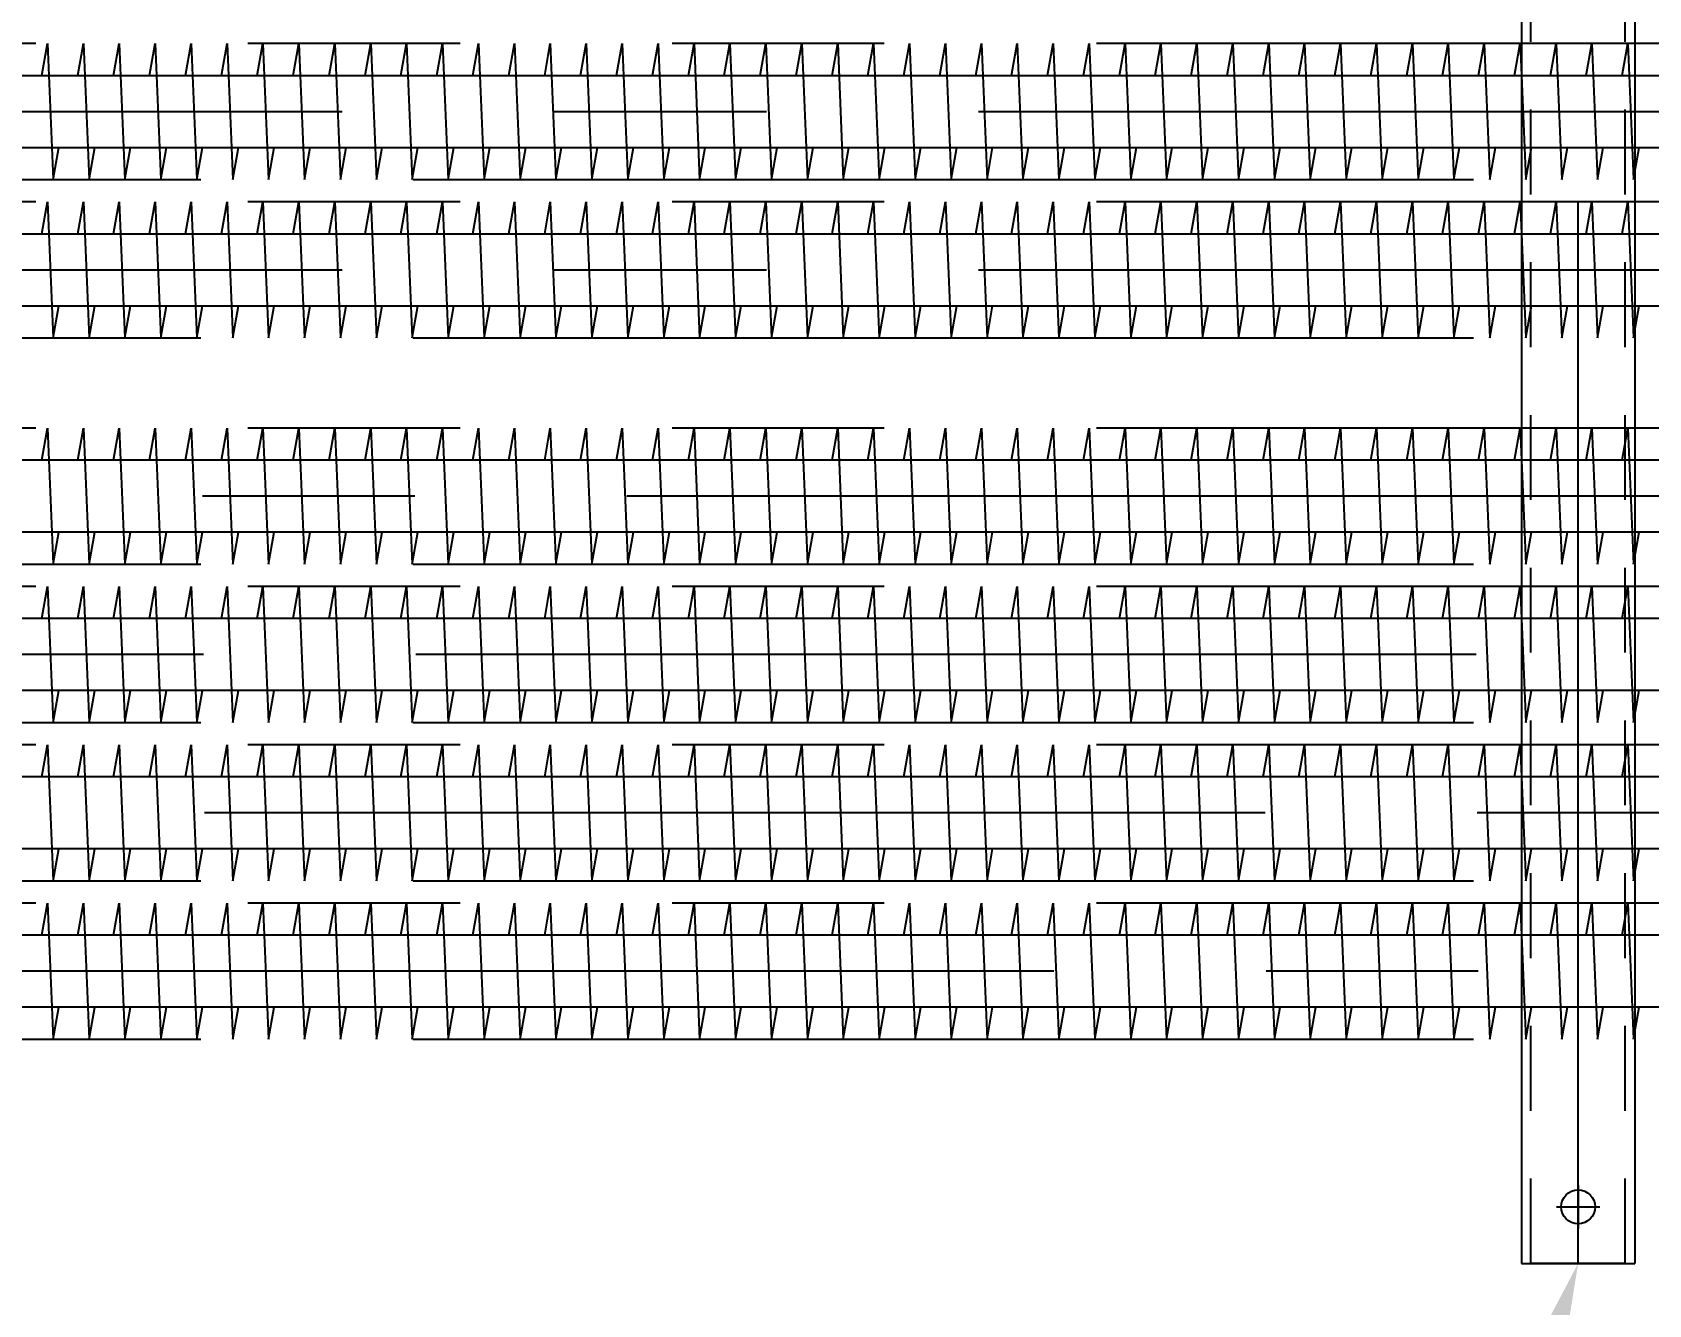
# Model space of a CAD drawing. Extents: x -4179 to 25200, y 0 to 17850.
# Drawn here: x 8847 to 9704, y 13202 to 13877 of the extents above; entities that cross this region are included whole.
import ezdxf
from ezdxf import colors
from ezdxf.entities.mleader import LeaderData, LeaderLine
from ezdxf.math import Vec2, Vec3

# ---------------------------------------------------------------- set-up
doc = ezdxf.new("R2010")
doc.units = 0
doc.header["$LTSCALE"] = 450
doc.header["$MEASUREMENT"] = 0
for name, pattern in [('CEN1', [0.32, 0.12, -0.1, 0, -0.1]), ('CENTER', [2, 1.25, -0.25, 0.25, -0.25]), ('HIDSHORT', [0.18, 0.1, -0.08]), ('PHANTOM', [2.5, 1.25, -0.25, 0.25, -0.25, 0.25, -0.25])]:
    doc.linetypes.add(name, pattern=pattern)
for name, color, linetype in [('CEN', 1, 'CENTER'), ('DIM', 1, 'Continuous'), ('HID1', 8, 'PHANTOM'), ('TEXT', 4, 'Continuous'), ('Y', 2, 'HIDSHORT')]:
    doc.layers.add(name, color=color, linetype=linetype)
doc.styles.add('SIMP25', font='romans.shx', dxfattribs={"width": 0.8, "height": 75})
doc.styles.get("Standard").update_dxf_attribs({"font": 'ROMANS.SHX'})
doc.dimstyles.get("Standard").update_dxf_attribs({"dimscale": 500.1, "dimtxt": 75, "dimasz": 0.18, "dimexe": 0.18, "dimexo": 0.0625, "dimgap": 0.075, "dimtad": 1, "dimdec": 0, "dimrnd": 0.5, "dimzin": 0, "dimdsep": 46, "dimtxsty": 'SIMP25', "dimcen": 0.09, "dimadec": 0, "dimazin": 0, "dimtfac": 1, "dimtdec": 0, "dimtmove": 1, "dimatfit": 3, "dimfxl": 1, "dimtolj": 1, "dimtzin": 0, "dimarcsym": 0})

# ---------------------------------------------------------------- blocks, each defined once
blk = doc.blocks.new('*D10')
at = {"layer": 'Defpoints', "color": 0, "transparency": 16777216}
for p in [(2298.83, 13378.91), (11098.83, 13342.86), (2298.83, 11923.91)]:
    blk.add_point(p, dxfattribs=at)
at = {"layer": 'DIM', "color": 0, "lineweight": -2, "transparency": 16777216}
for p, q in [((2298.83, 13347.65), (2298.83, 11833.89)), ((11098.83, 13311.6), (11098.83, 11833.89)), ((11008.81, 11923.91), (2388.85, 11923.91))]:
    blk.add_line(p, q, dxfattribs=at)
at = {"layer": 'DIM', "color": 0, "transparency": 16777216}
for points in [[(2388.85, 11938.91), (2388.85, 11908.91), (2298.83, 11923.91)], [(11008.81, 11938.91), (11008.81, 11908.91), (11098.83, 11923.91)]]:
    blk.add_solid(points, dxfattribs=at)
at = {"layer": 'DIM', "color": 0, "transparency": 16777216, "insert": (6698.83, 12018.56), "char_height": 75, "attachment_point": 5, "style": 'SIMP25'}
blk.add_mtext('\\A1;8800 (FINNED LENGTH)', dxfattribs=at)
blk = doc.blocks.new('*D11')
at = {"layer": 'Defpoints', "color": 0, "transparency": 16777216}
for p in [(2088.83, 13606.91), (11248.83, 13115.42), (2088.83, 11698.91)]:
    blk.add_point(p, dxfattribs=at)
at = {"layer": 'DIM', "color": 0, "lineweight": -2, "transparency": 16777216}
for p, q in [((2088.83, 13575.65), (2088.83, 11608.89)), ((11248.83, 13084.16), (11248.83, 11608.89)), ((11158.81, 11698.91), (2178.85, 11698.91))]:
    blk.add_line(p, q, dxfattribs=at)
at = {"layer": 'DIM', "color": 0, "transparency": 16777216}
for points in [[(2178.85, 11713.91), (2178.85, 11683.91), (2088.83, 11698.91)], [(11158.81, 11713.91), (11158.81, 11683.91), (11248.83, 11698.91)]]:
    blk.add_solid(points, dxfattribs=at)
at = {"layer": 'DIM', "color": 0, "transparency": 16777216, "insert": (6668.83, 11773.92), "char_height": 75, "attachment_point": 5, "style": 'SIMP25'}
blk.add_mtext('\\A1;9160', dxfattribs=at)
blk = doc.blocks.new('cb0110')
at = {"color": 1, "linetype": 'CEN1'}
for p, q in [((0, 0.641), (0, -0.641)), ((-0.641, 0), (0.641, 0))]:
    blk.add_line(p, q, dxfattribs=at)
at = {"color": 0, "linetype": 'ByBlock'}
blk.add_circle((0, 0), 0.5, dxfattribs=at)
blk = doc.blocks.new('_Oblique')
at = {"color": 0, "linetype": 'ByBlock', "lineweight": -2}
blk.add_line((-0.25, -0.25), (0.25, 0.25), dxfattribs=at)
blk = doc.blocks.new('*D46')
at = {"layer": 'Defpoints', "color": 0, "transparency": 16777216}
for p in [(9666.83, 13223.91), (9766.83, 13223.91), (9666.83, 12224.91)]:
    blk.add_point(p, dxfattribs=at)
at = {"layer": 'DIM', "color": 0, "lineweight": -2, "transparency": 16777216}
for p, q in [((9666.83, 13192.65), (9666.83, 12134.89)), ((9766.83, 13192.65), (9766.83, 12134.89)), ((9285.25, 12224.91), (9666.83, 12224.91)), ((9766.83, 12224.91), (9666.83, 12224.91))]:
    blk.add_line(p, q, dxfattribs=at)
at = {"layer": 'DIM', "color": 0, "lineweight": -2, "transparency": 16777216, "xscale": 90.018, "yscale": 90.018, "zscale": 90.018, "rotation": 180}
blk.add_blockref('_Oblique', (9666.83, 12224.91), dxfattribs=at)
at = {"layer": 'DIM', "color": 0, "lineweight": -2, "transparency": 16777216, "xscale": 90.018, "yscale": 90.018, "zscale": 90.018}
blk.add_blockref('_Oblique', (9766.83, 12224.91), dxfattribs=at)
at = {"layer": 'DIM', "color": 0, "transparency": 16777216, "insert": (9395.61, 12299.92), "char_height": 75, "attachment_point": 5, "style": 'SIMP25'}
blk.add_mtext('\\A1;100', dxfattribs=at)
blk = doc.blocks.new('*D47')
at = {"layer": 'Defpoints', "color": 0, "transparency": 16777216}
for p in [(7976.83, 13334.91), (9716.83, 13334.91), (7976.83, 12434.91)]:
    blk.add_point(p, dxfattribs=at)
at = {"layer": 'DIM', "color": 0, "lineweight": -2, "transparency": 16777216}
for p, q in [((7976.83, 13303.65), (7976.83, 12344.89)), ((9716.83, 13303.65), (9716.83, 12344.89)), ((9626.81, 12434.91), (8066.85, 12434.91))]:
    blk.add_line(p, q, dxfattribs=at)
at = {"layer": 'DIM', "color": 0, "transparency": 16777216}
for points in [[(8066.85, 12449.91), (8066.85, 12419.91), (7976.83, 12434.91)], [(9626.81, 12449.91), (9626.81, 12419.91), (9716.83, 12434.91)]]:
    blk.add_solid(points, dxfattribs=at)
at = {"layer": 'DIM', "color": 0, "transparency": 16777216, "insert": (8846.83, 12509.92), "char_height": 75, "attachment_point": 5, "style": 'SIMP25'}
blk.add_mtext('\\A1;1740', dxfattribs=at)

msp = doc.modelspace()

# ---------------------------------------------------------------- linework, layer by layer
for p, q in [((11524.83, 13649.96), (2148.83, 13649.96)), ((11524.83, 13611.86), (2148.83, 13611.86)), ((11412.83, 13565.96), (2148.83, 13565.96)), ((11412.83, 13527.86), (2148.83, 13527.86)), ((11300.83, 13481.96), (2088.83, 13481.96)), ((11300.83, 13443.86), (2088.83, 13443.86)), ((11188.83, 13397.96), (2088.83, 13397.96)), ((11188.83, 13359.86), (2088.83, 13359.86))]:
    msp.add_line(p, q)
for points in [[(2148.83, 13649.96, -0.41395), (2107.88, 13690.91, -0.41395), (2148.83, 13731.86), (11308.83, 13731.86, 0.414), (11387.88, 13810.9), (11387.88, 14314.92, 0.414), (11308.83, 14393.96), (2148.83, 14393.96)], [(2148.82, 13611.86, -0.414026), (2069.78, 13690.91, -0.414026), (2148.82, 13769.96), (11308.82, 13769.96, 0.414), (11349.78, 13810.92), (11349.78, 14314.9, 0.414), (11308.82, 14355.86), (2148.83, 14355.86)], [(2148.83, 13565.96, -0.414), (2107.88, 13606.92), (2107.88, 13774.9, -0.414), (2148.83, 13815.86), (11308.83, 13815.86, 0.414), (11387.88, 13894.9), (11387.88, 14230.92, 0.414), (11308.83, 14309.96), (2148.83, 14309.96)], [(2148.82, 13527.86, -0.414), (2069.78, 13606.9), (2069.78, 13774.92, -0.414), (2148.82, 13853.96), (11308.82, 13853.96, 0.414), (11349.78, 13894.92), (11349.78, 14230.9, 0.414), (11308.82, 14271.86), (2148.83, 14271.86)]]:
    msp.add_lwpolyline(points, format="xyb")
at = {"layer": 'CEN'}
for p, q in [((9666.83, 13223.91), (9666.83, 16523.33)), ((11524.83, 13630.91), (2148.83, 13630.91)), ((11412.83, 13546.91), (2148.83, 13546.91)), ((11300.83, 13462.91), (2088.83, 13462.91)), ((11188.83, 13378.91), (2088.83, 13378.91))]:
    msp.add_line(p, q, dxfattribs=at)
for points in [[(2148.83, 13630.91, -0.414), (2088.83, 13690.91), (2088.83, 13690.91, -0.414), (2148.83, 13750.91), (11308.83, 13750.91, 0.414), (11368.83, 13810.91), (11368.83, 14314.91, 0.414), (11308.83, 14374.91), (2148.83, 14374.91)], [(2148.83, 13546.91, -0.414), (2088.83, 13606.91), (2088.83, 13774.91, -0.414), (2148.83, 13834.91), (11308.83, 13834.91, 0.414), (11368.83, 13894.91), (11368.83, 14230.91, 0.414), (11308.83, 14290.91), (2148.83, 14290.91)]]:
    msp.add_lwpolyline(points, format="xyb", dxfattribs=at)
for points in [[(8852.03, 13853.96), (8855.03, 13870.96), (8858.03, 13798.86), (8861.03, 13815.86)], [(8871.08, 13853.96), (8874.08, 13870.96), (8877.08, 13798.86), (8880.08, 13815.86)], [(8890.13, 13853.96), (8893.13, 13870.96), (8896.13, 13798.86), (8899.13, 13815.86)], [(8909.18, 13853.96), (8912.18, 13870.96), (8915.18, 13798.86), (8918.18, 13815.86)], [(8928.23, 13853.96), (8931.23, 13870.96), (8934.23, 13798.86), (8937.23, 13815.86)], [(8947.28, 13853.96), (8950.28, 13870.96), (8953.28, 13798.86), (8956.28, 13815.86)], [(8966.33, 13853.96), (8969.33, 13870.96), (8972.33, 13798.86), (8975.33, 13815.86)], [(8985.38, 13853.96), (8988.38, 13870.96), (8991.38, 13798.86), (8994.38, 13815.86)], [(9004.43, 13853.96), (9007.43, 13870.96), (9010.43, 13798.86), (9013.43, 13815.86)], [(9023.48, 13853.96), (9026.48, 13870.96), (9029.48, 13798.86), (9032.48, 13815.86)], [(9042.53, 13853.96), (9045.53, 13870.96), (9048.53, 13798.86), (9051.53, 13815.86)], [(9061.58, 13853.96), (9064.58, 13870.96), (9067.58, 13798.86), (9070.58, 13815.86)], [(9080.63, 13853.96), (9083.63, 13870.96), (9086.63, 13798.86), (9089.63, 13815.86)], [(9099.68, 13853.96), (9102.68, 13870.96), (9105.68, 13798.86), (9108.68, 13815.86)], [(9118.73, 13853.96), (9121.73, 13870.96), (9124.73, 13798.86), (9127.73, 13815.86)], [(9137.78, 13853.96), (9140.78, 13870.96), (9143.78, 13798.86), (9146.78, 13815.86)], [(9156.83, 13853.96), (9159.83, 13870.96), (9162.83, 13798.86), (9165.83, 13815.86)], [(9175.88, 13853.96), (9178.88, 13870.96), (9181.88, 13798.86), (9184.88, 13815.86)], [(9194.93, 13853.96), (9197.93, 13870.96), (9200.93, 13798.86), (9203.93, 13815.86)], [(9213.98, 13853.96), (9216.98, 13870.96), (9219.98, 13798.86), (9222.98, 13815.86)], [(9233.03, 13853.96), (9236.03, 13870.96), (9239.03, 13798.86), (9242.03, 13815.86)], [(9252.08, 13853.96), (9255.08, 13870.96), (9258.08, 13798.86), (9261.08, 13815.86)], [(9271.13, 13853.96), (9274.13, 13870.96), (9277.13, 13798.86), (9280.13, 13815.86)], [(9290.18, 13853.96), (9293.18, 13870.96), (9296.18, 13798.86), (9299.18, 13815.86)], [(9309.23, 13853.96), (9312.23, 13870.96), (9315.23, 13798.86), (9318.23, 13815.86)], [(9328.28, 13853.96), (9331.28, 13870.96), (9334.28, 13798.86), (9337.28, 13815.86)], [(9347.33, 13853.96), (9350.33, 13870.96), (9353.33, 13798.86), (9356.33, 13815.86)], [(9366.38, 13853.96), (9369.38, 13870.96), (9372.38, 13798.86), (9375.38, 13815.86)], [(9385.43, 13853.96), (9388.43, 13870.96), (9391.43, 13798.86), (9394.43, 13815.86)], [(9404.48, 13853.96), (9407.48, 13870.96), (9410.48, 13798.86), (9413.48, 13815.86)], [(9423.53, 13853.96), (9426.53, 13870.96), (9429.53, 13798.86), (9432.53, 13815.86)], [(9442.58, 13853.96), (9445.58, 13870.96), (9448.58, 13798.86), (9451.58, 13815.86)], [(9461.63, 13853.96), (9464.63, 13870.96), (9467.63, 13798.86), (9470.63, 13815.86)], [(9480.68, 13853.96), (9483.68, 13870.96), (9486.68, 13798.86), (9489.68, 13815.86)], [(9499.73, 13853.96), (9502.73, 13870.96), (9505.73, 13798.86), (9508.73, 13815.86)], [(9518.78, 13853.96), (9521.78, 13870.96), (9524.78, 13798.86), (9527.78, 13815.86)], [(9537.83, 13853.96), (9540.83, 13870.96), (9543.83, 13798.86), (9546.83, 13815.86)], [(9556.88, 13853.96), (9559.88, 13870.96), (9562.88, 13798.86), (9565.88, 13815.86)], [(9575.93, 13853.96), (9578.93, 13870.96), (9581.93, 13798.86), (9584.93, 13815.86)], [(9594.98, 13853.96), (9597.98, 13870.96), (9600.98, 13798.86), (9603.98, 13815.86)], [(9614.03, 13853.96), (9617.03, 13870.96), (9620.03, 13798.86), (9623.03, 13815.86)], [(9633.08, 13853.96), (9636.08, 13870.96), (9639.08, 13798.86), (9642.08, 13815.86)], [(9652.13, 13853.96), (9655.13, 13870.96), (9658.13, 13798.86), (9661.13, 13815.86)], [(9671.18, 13853.96), (9674.18, 13870.96), (9677.18, 13798.86), (9680.18, 13815.86)], [(9690.23, 13853.96), (9693.23, 13870.96), (9696.23, 13798.86), (9699.23, 13815.86)], [(8852.03, 13769.96), (8855.03, 13786.96), (8858.03, 13714.86), (8861.03, 13731.86)], [(8871.08, 13769.96), (8874.08, 13786.96), (8877.08, 13714.86), (8880.08, 13731.86)], [(8890.13, 13769.96), (8893.13, 13786.96), (8896.13, 13714.86), (8899.13, 13731.86)], [(8909.18, 13769.96), (8912.18, 13786.96), (8915.18, 13714.86), (8918.18, 13731.86)], [(8928.23, 13769.96), (8931.23, 13786.96), (8934.23, 13714.86), (8937.23, 13731.86)], [(8947.28, 13769.96), (8950.28, 13786.96), (8953.28, 13714.86), (8956.28, 13731.86)], [(8966.33, 13769.96), (8969.33, 13786.96), (8972.33, 13714.86), (8975.33, 13731.86)], [(8985.38, 13769.96), (8988.38, 13786.96), (8991.38, 13714.86), (8994.38, 13731.86)], [(9004.43, 13769.96), (9007.43, 13786.96), (9010.43, 13714.86), (9013.43, 13731.86)], [(9023.48, 13769.96), (9026.48, 13786.96), (9029.48, 13714.86), (9032.48, 13731.86)], [(9042.53, 13769.96), (9045.53, 13786.96), (9048.53, 13714.86), (9051.53, 13731.86)], [(9061.58, 13769.96), (9064.58, 13786.96), (9067.58, 13714.86), (9070.58, 13731.86)], [(9080.63, 13769.96), (9083.63, 13786.96), (9086.63, 13714.86), (9089.63, 13731.86)], [(9099.68, 13769.96), (9102.68, 13786.96), (9105.68, 13714.86), (9108.68, 13731.86)], [(9118.73, 13769.96), (9121.73, 13786.96), (9124.73, 13714.86), (9127.73, 13731.86)], [(9137.78, 13769.96), (9140.78, 13786.96), (9143.78, 13714.86), (9146.78, 13731.86)], [(9156.83, 13769.96), (9159.83, 13786.96), (9162.83, 13714.86), (9165.83, 13731.86)], [(9175.88, 13769.96), (9178.88, 13786.96), (9181.88, 13714.86), (9184.88, 13731.86)], [(9194.93, 13769.96), (9197.93, 13786.96), (9200.93, 13714.86), (9203.93, 13731.86)], [(9213.98, 13769.96), (9216.98, 13786.96), (9219.98, 13714.86), (9222.98, 13731.86)], [(9233.03, 13769.96), (9236.03, 13786.96), (9239.03, 13714.86), (9242.03, 13731.86)], [(9252.08, 13769.96), (9255.08, 13786.96), (9258.08, 13714.86), (9261.08, 13731.86)], [(9271.13, 13769.96), (9274.13, 13786.96), (9277.13, 13714.86), (9280.13, 13731.86)], [(9290.18, 13769.96), (9293.18, 13786.96), (9296.18, 13714.86), (9299.18, 13731.86)], [(9309.23, 13769.96), (9312.23, 13786.96), (9315.23, 13714.86), (9318.23, 13731.86)], [(9328.28, 13769.96), (9331.28, 13786.96), (9334.28, 13714.86), (9337.28, 13731.86)], [(9347.33, 13769.96), (9350.33, 13786.96), (9353.33, 13714.86), (9356.33, 13731.86)], [(9366.38, 13769.96), (9369.38, 13786.96), (9372.38, 13714.86), (9375.38, 13731.86)], [(9385.43, 13769.96), (9388.43, 13786.96), (9391.43, 13714.86), (9394.43, 13731.86)], [(9404.48, 13769.96), (9407.48, 13786.96), (9410.48, 13714.86), (9413.48, 13731.86)], [(9423.53, 13769.96), (9426.53, 13786.96), (9429.53, 13714.86), (9432.53, 13731.86)], [(9442.58, 13769.96), (9445.58, 13786.96), (9448.58, 13714.86), (9451.58, 13731.86)], [(9461.63, 13769.96), (9464.63, 13786.96), (9467.63, 13714.86), (9470.63, 13731.86)], [(9480.68, 13769.96), (9483.68, 13786.96), (9486.68, 13714.86), (9489.68, 13731.86)], [(9499.73, 13769.96), (9502.73, 13786.96), (9505.73, 13714.86), (9508.73, 13731.86)], [(9518.78, 13769.96), (9521.78, 13786.96), (9524.78, 13714.86), (9527.78, 13731.86)], [(9537.83, 13769.96), (9540.83, 13786.96), (9543.83, 13714.86), (9546.83, 13731.86)], [(9556.88, 13769.96), (9559.88, 13786.96), (9562.88, 13714.86), (9565.88, 13731.86)], [(9575.93, 13769.96), (9578.93, 13786.96), (9581.93, 13714.86), (9584.93, 13731.86)], [(9594.98, 13769.96), (9597.98, 13786.96), (9600.98, 13714.86), (9603.98, 13731.86)], [(9614.03, 13769.96), (9617.03, 13786.96), (9620.03, 13714.86), (9623.03, 13731.86)], [(9633.08, 13769.96), (9636.08, 13786.96), (9639.08, 13714.86), (9642.08, 13731.86)], [(9652.13, 13769.96), (9655.13, 13786.96), (9658.13, 13714.86), (9661.13, 13731.86)], [(9671.18, 13769.96), (9674.18, 13786.96), (9677.18, 13714.86), (9680.18, 13731.86)], [(9690.23, 13769.96), (9693.23, 13786.96), (9696.23, 13714.86), (9699.23, 13731.86)], [(8852.03, 13649.96), (8855.03, 13666.96), (8858.03, 13594.86), (8861.03, 13611.86)], [(8871.08, 13649.96), (8874.08, 13666.96), (8877.08, 13594.86), (8880.08, 13611.86)], [(8890.13, 13649.96), (8893.13, 13666.96), (8896.13, 13594.86), (8899.13, 13611.86)], [(8909.18, 13649.96), (8912.18, 13666.96), (8915.18, 13594.86), (8918.18, 13611.86)], [(8928.23, 13649.96), (8931.23, 13666.96), (8934.23, 13594.86), (8937.23, 13611.86)], [(8947.28, 13649.96), (8950.28, 13666.96), (8953.28, 13594.86), (8956.28, 13611.86)], [(8966.33, 13649.96), (8969.33, 13666.96), (8972.33, 13594.86), (8975.33, 13611.86)], [(8985.38, 13649.96), (8988.38, 13666.96), (8991.38, 13594.86), (8994.38, 13611.86)], [(9004.43, 13649.96), (9007.43, 13666.96), (9010.43, 13594.86), (9013.43, 13611.86)], [(9023.48, 13649.96), (9026.48, 13666.96), (9029.48, 13594.86), (9032.48, 13611.86)], [(9042.53, 13649.96), (9045.53, 13666.96), (9048.53, 13594.86), (9051.53, 13611.86)], [(9061.58, 13649.96), (9064.58, 13666.96), (9067.58, 13594.86), (9070.58, 13611.86)], [(9080.63, 13649.96), (9083.63, 13666.96), (9086.63, 13594.86), (9089.63, 13611.86)], [(9099.68, 13649.96), (9102.68, 13666.96), (9105.68, 13594.86), (9108.68, 13611.86)], [(9118.73, 13649.96), (9121.73, 13666.96), (9124.73, 13594.86), (9127.73, 13611.86)], [(9137.78, 13649.96), (9140.78, 13666.96), (9143.78, 13594.86), (9146.78, 13611.86)], [(9156.83, 13649.96), (9159.83, 13666.96), (9162.83, 13594.86), (9165.83, 13611.86)], [(9175.88, 13649.96), (9178.88, 13666.96), (9181.88, 13594.86), (9184.88, 13611.86)], [(9194.93, 13649.96), (9197.93, 13666.96), (9200.93, 13594.86), (9203.93, 13611.86)], [(9213.98, 13649.96), (9216.98, 13666.96), (9219.98, 13594.86), (9222.98, 13611.86)], [(9233.03, 13649.96), (9236.03, 13666.96), (9239.03, 13594.86), (9242.03, 13611.86)], [(9252.08, 13649.96), (9255.08, 13666.96), (9258.08, 13594.86), (9261.08, 13611.86)], [(9271.13, 13649.96), (9274.13, 13666.96), (9277.13, 13594.86), (9280.13, 13611.86)], [(9290.18, 13649.96), (9293.18, 13666.96), (9296.18, 13594.86), (9299.18, 13611.86)], [(9309.23, 13649.96), (9312.23, 13666.96), (9315.23, 13594.86), (9318.23, 13611.86)], [(9328.28, 13649.96), (9331.28, 13666.96), (9334.28, 13594.86), (9337.28, 13611.86)], [(9347.33, 13649.96), (9350.33, 13666.96), (9353.33, 13594.86), (9356.33, 13611.86)], [(9366.38, 13649.96), (9369.38, 13666.96), (9372.38, 13594.86), (9375.38, 13611.86)], [(9385.43, 13649.96), (9388.43, 13666.96), (9391.43, 13594.86), (9394.43, 13611.86)], [(9404.48, 13649.96), (9407.48, 13666.96), (9410.48, 13594.86), (9413.48, 13611.86)], [(9423.53, 13649.96), (9426.53, 13666.96), (9429.53, 13594.86), (9432.53, 13611.86)], [(9442.58, 13649.96), (9445.58, 13666.96), (9448.58, 13594.86), (9451.58, 13611.86)], [(9461.63, 13649.96), (9464.63, 13666.96), (9467.63, 13594.86), (9470.63, 13611.86)], [(9480.68, 13649.96), (9483.68, 13666.96), (9486.68, 13594.86), (9489.68, 13611.86)], [(9499.73, 13649.96), (9502.73, 13666.96), (9505.73, 13594.86), (9508.73, 13611.86)], [(9518.78, 13649.96), (9521.78, 13666.96), (9524.78, 13594.86), (9527.78, 13611.86)], [(9537.83, 13649.96), (9540.83, 13666.96), (9543.83, 13594.86), (9546.83, 13611.86)], [(9556.88, 13649.96), (9559.88, 13666.96), (9562.88, 13594.86), (9565.88, 13611.86)], [(9575.93, 13649.96), (9578.93, 13666.96), (9581.93, 13594.86), (9584.93, 13611.86)], [(9594.98, 13649.96), (9597.98, 13666.96), (9600.98, 13594.86), (9603.98, 13611.86)], [(9614.03, 13649.96), (9617.03, 13666.96), (9620.03, 13594.86), (9623.03, 13611.86)], [(9633.08, 13649.96), (9636.08, 13666.96), (9639.08, 13594.86), (9642.08, 13611.86)], [(9652.13, 13649.96), (9655.13, 13666.96), (9658.13, 13594.86), (9661.13, 13611.86)], [(9671.18, 13649.96), (9674.18, 13666.96), (9677.18, 13594.86), (9680.18, 13611.86)], [(9690.23, 13649.96), (9693.23, 13666.96), (9696.23, 13594.86), (9699.23, 13611.86)], [(8852.03, 13565.96), (8855.03, 13582.96), (8858.03, 13510.86), (8861.03, 13527.86)], [(8871.08, 13565.96), (8874.08, 13582.96), (8877.08, 13510.86), (8880.08, 13527.86)], [(8890.13, 13565.96), (8893.13, 13582.96), (8896.13, 13510.86), (8899.13, 13527.86)], [(8909.18, 13565.96), (8912.18, 13582.96), (8915.18, 13510.86), (8918.18, 13527.86)], [(8928.23, 13565.96), (8931.23, 13582.96), (8934.23, 13510.86), (8937.23, 13527.86)], [(8947.28, 13565.96), (8950.28, 13582.96), (8953.28, 13510.86), (8956.28, 13527.86)], [(8966.33, 13565.96), (8969.33, 13582.96), (8972.33, 13510.86), (8975.33, 13527.86)], [(8985.38, 13565.96), (8988.38, 13582.96), (8991.38, 13510.86), (8994.38, 13527.86)], [(9004.43, 13565.96), (9007.43, 13582.96), (9010.43, 13510.86), (9013.43, 13527.86)], [(9023.48, 13565.96), (9026.48, 13582.96), (9029.48, 13510.86), (9032.48, 13527.86)], [(9042.53, 13565.96), (9045.53, 13582.96), (9048.53, 13510.86), (9051.53, 13527.86)], [(9061.58, 13565.96), (9064.58, 13582.96), (9067.58, 13510.86), (9070.58, 13527.86)], [(9080.63, 13565.96), (9083.63, 13582.96), (9086.63, 13510.86), (9089.63, 13527.86)], [(9099.68, 13565.96), (9102.68, 13582.96), (9105.68, 13510.86), (9108.68, 13527.86)], [(9118.73, 13565.96), (9121.73, 13582.96), (9124.73, 13510.86), (9127.73, 13527.86)], [(9137.78, 13565.96), (9140.78, 13582.96), (9143.78, 13510.86), (9146.78, 13527.86)], [(9156.83, 13565.96), (9159.83, 13582.96), (9162.83, 13510.86), (9165.83, 13527.86)], [(9175.88, 13565.96), (9178.88, 13582.96), (9181.88, 13510.86), (9184.88, 13527.86)], [(9194.93, 13565.96), (9197.93, 13582.96), (9200.93, 13510.86), (9203.93, 13527.86)], [(9213.98, 13565.96), (9216.98, 13582.96), (9219.98, 13510.86), (9222.98, 13527.86)], [(9233.03, 13565.96), (9236.03, 13582.96), (9239.03, 13510.86), (9242.03, 13527.86)], [(9252.08, 13565.96), (9255.08, 13582.96), (9258.08, 13510.86), (9261.08, 13527.86)], [(9271.13, 13565.96), (9274.13, 13582.96), (9277.13, 13510.86), (9280.13, 13527.86)], [(9290.18, 13565.96), (9293.18, 13582.96), (9296.18, 13510.86), (9299.18, 13527.86)], [(9309.23, 13565.96), (9312.23, 13582.96), (9315.23, 13510.86), (9318.23, 13527.86)], [(9328.28, 13565.96), (9331.28, 13582.96), (9334.28, 13510.86), (9337.28, 13527.86)], [(9347.33, 13565.96), (9350.33, 13582.96), (9353.33, 13510.86), (9356.33, 13527.86)], [(9366.38, 13565.96), (9369.38, 13582.96), (9372.38, 13510.86), (9375.38, 13527.86)], [(9385.43, 13565.96), (9388.43, 13582.96), (9391.43, 13510.86), (9394.43, 13527.86)], [(9404.48, 13565.96), (9407.48, 13582.96), (9410.48, 13510.86), (9413.48, 13527.86)], [(9423.53, 13565.96), (9426.53, 13582.96), (9429.53, 13510.86), (9432.53, 13527.86)], [(9442.58, 13565.96), (9445.58, 13582.96), (9448.58, 13510.86), (9451.58, 13527.86)], [(9461.63, 13565.96), (9464.63, 13582.96), (9467.63, 13510.86), (9470.63, 13527.86)], [(9480.68, 13565.96), (9483.68, 13582.96), (9486.68, 13510.86), (9489.68, 13527.86)], [(9499.73, 13565.96), (9502.73, 13582.96), (9505.73, 13510.86), (9508.73, 13527.86)], [(9518.78, 13565.96), (9521.78, 13582.96), (9524.78, 13510.86), (9527.78, 13527.86)], [(9537.83, 13565.96), (9540.83, 13582.96), (9543.83, 13510.86), (9546.83, 13527.86)], [(9556.88, 13565.96), (9559.88, 13582.96), (9562.88, 13510.86), (9565.88, 13527.86)], [(9575.93, 13565.96), (9578.93, 13582.96), (9581.93, 13510.86), (9584.93, 13527.86)], [(9594.98, 13565.96), (9597.98, 13582.96), (9600.98, 13510.86), (9603.98, 13527.86)], [(9614.03, 13565.96), (9617.03, 13582.96), (9620.03, 13510.86), (9623.03, 13527.86)], [(9633.08, 13565.96), (9636.08, 13582.96), (9639.08, 13510.86), (9642.08, 13527.86)], [(9652.13, 13565.96), (9655.13, 13582.96), (9658.13, 13510.86), (9661.13, 13527.86)], [(9671.18, 13565.96), (9674.18, 13582.96), (9677.18, 13510.86), (9680.18, 13527.86)], [(9690.23, 13565.96), (9693.23, 13582.96), (9696.23, 13510.86), (9699.23, 13527.86)], [(8852.03, 13481.96), (8855.03, 13498.96), (8858.03, 13426.86), (8861.03, 13443.86)], [(8871.08, 13481.96), (8874.08, 13498.96), (8877.08, 13426.86), (8880.08, 13443.86)], [(8890.13, 13481.96), (8893.13, 13498.96), (8896.13, 13426.86), (8899.13, 13443.86)], [(8909.18, 13481.96), (8912.18, 13498.96), (8915.18, 13426.86), (8918.18, 13443.86)], [(8928.23, 13481.96), (8931.23, 13498.96), (8934.23, 13426.86), (8937.23, 13443.86)], [(8947.28, 13481.96), (8950.28, 13498.96), (8953.28, 13426.86), (8956.28, 13443.86)], [(8966.33, 13481.96), (8969.33, 13498.96), (8972.33, 13426.86), (8975.33, 13443.86)], [(8985.38, 13481.96), (8988.38, 13498.96), (8991.38, 13426.86), (8994.38, 13443.86)], [(9004.43, 13481.96), (9007.43, 13498.96), (9010.43, 13426.86), (9013.43, 13443.86)], [(9023.48, 13481.96), (9026.48, 13498.96), (9029.48, 13426.86), (9032.48, 13443.86)], [(9042.53, 13481.96), (9045.53, 13498.96), (9048.53, 13426.86), (9051.53, 13443.86)], [(9061.58, 13481.96), (9064.58, 13498.96), (9067.58, 13426.86), (9070.58, 13443.86)], [(9080.63, 13481.96), (9083.63, 13498.96), (9086.63, 13426.86), (9089.63, 13443.86)], [(9099.68, 13481.96), (9102.68, 13498.96), (9105.68, 13426.86), (9108.68, 13443.86)], [(9118.73, 13481.96), (9121.73, 13498.96), (9124.73, 13426.86), (9127.73, 13443.86)], [(9137.78, 13481.96), (9140.78, 13498.96), (9143.78, 13426.86), (9146.78, 13443.86)], [(9156.83, 13481.96), (9159.83, 13498.96), (9162.83, 13426.86), (9165.83, 13443.86)], [(9175.88, 13481.96), (9178.88, 13498.96), (9181.88, 13426.86), (9184.88, 13443.86)], [(9194.93, 13481.96), (9197.93, 13498.96), (9200.93, 13426.86), (9203.93, 13443.86)], [(9213.98, 13481.96), (9216.98, 13498.96), (9219.98, 13426.86), (9222.98, 13443.86)], [(9233.03, 13481.96), (9236.03, 13498.96), (9239.03, 13426.86), (9242.03, 13443.86)], [(9252.08, 13481.96), (9255.08, 13498.96), (9258.08, 13426.86), (9261.08, 13443.86)], [(9271.13, 13481.96), (9274.13, 13498.96), (9277.13, 13426.86), (9280.13, 13443.86)], [(9290.18, 13481.96), (9293.18, 13498.96), (9296.18, 13426.86), (9299.18, 13443.86)], [(9309.23, 13481.96), (9312.23, 13498.96), (9315.23, 13426.86), (9318.23, 13443.86)], [(9328.28, 13481.96), (9331.28, 13498.96), (9334.28, 13426.86), (9337.28, 13443.86)], [(9347.33, 13481.96), (9350.33, 13498.96), (9353.33, 13426.86), (9356.33, 13443.86)], [(9366.38, 13481.96), (9369.38, 13498.96), (9372.38, 13426.86), (9375.38, 13443.86)], [(9385.43, 13481.96), (9388.43, 13498.96), (9391.43, 13426.86), (9394.43, 13443.86)], [(9404.48, 13481.96), (9407.48, 13498.96), (9410.48, 13426.86), (9413.48, 13443.86)], [(9423.53, 13481.96), (9426.53, 13498.96), (9429.53, 13426.86), (9432.53, 13443.86)], [(9442.58, 13481.96), (9445.58, 13498.96), (9448.58, 13426.86), (9451.58, 13443.86)], [(9461.63, 13481.96), (9464.63, 13498.96), (9467.63, 13426.86), (9470.63, 13443.86)], [(9480.68, 13481.96), (9483.68, 13498.96), (9486.68, 13426.86), (9489.68, 13443.86)], [(9499.73, 13481.96), (9502.73, 13498.96), (9505.73, 13426.86), (9508.73, 13443.86)], [(9518.78, 13481.96), (9521.78, 13498.96), (9524.78, 13426.86), (9527.78, 13443.86)], [(9537.83, 13481.96), (9540.83, 13498.96), (9543.83, 13426.86), (9546.83, 13443.86)], [(9556.88, 13481.96), (9559.88, 13498.96), (9562.88, 13426.86), (9565.88, 13443.86)], [(9575.93, 13481.96), (9578.93, 13498.96), (9581.93, 13426.86), (9584.93, 13443.86)], [(9594.98, 13481.96), (9597.98, 13498.96), (9600.98, 13426.86), (9603.98, 13443.86)], [(9614.03, 13481.96), (9617.03, 13498.96), (9620.03, 13426.86), (9623.03, 13443.86)], [(9633.08, 13481.96), (9636.08, 13498.96), (9639.08, 13426.86), (9642.08, 13443.86)], [(9652.13, 13481.96), (9655.13, 13498.96), (9658.13, 13426.86), (9661.13, 13443.86)], [(9671.18, 13481.96), (9674.18, 13498.96), (9677.18, 13426.86), (9680.18, 13443.86)], [(9690.23, 13481.96), (9693.23, 13498.96), (9696.23, 13426.86), (9699.23, 13443.86)], [(8852.03, 13397.96), (8855.03, 13414.96), (8858.03, 13342.86), (8861.03, 13359.86)], [(8871.08, 13397.96), (8874.08, 13414.96), (8877.08, 13342.86), (8880.08, 13359.86)], [(8890.13, 13397.96), (8893.13, 13414.96), (8896.13, 13342.86), (8899.13, 13359.86)], [(8909.18, 13397.96), (8912.18, 13414.96), (8915.18, 13342.86), (8918.18, 13359.86)], [(8928.23, 13397.96), (8931.23, 13414.96), (8934.23, 13342.86), (8937.23, 13359.86)], [(8947.28, 13397.96), (8950.28, 13414.96), (8953.28, 13342.86), (8956.28, 13359.86)], [(8966.33, 13397.96), (8969.33, 13414.96), (8972.33, 13342.86), (8975.33, 13359.86)], [(8985.38, 13397.96), (8988.38, 13414.96), (8991.38, 13342.86), (8994.38, 13359.86)], [(9004.43, 13397.96), (9007.43, 13414.96), (9010.43, 13342.86), (9013.43, 13359.86)], [(9023.48, 13397.96), (9026.48, 13414.96), (9029.48, 13342.86), (9032.48, 13359.86)], [(9042.53, 13397.96), (9045.53, 13414.96), (9048.53, 13342.86), (9051.53, 13359.86)], [(9061.58, 13397.96), (9064.58, 13414.96), (9067.58, 13342.86), (9070.58, 13359.86)], [(9080.63, 13397.96), (9083.63, 13414.96), (9086.63, 13342.86), (9089.63, 13359.86)], [(9099.68, 13397.96), (9102.68, 13414.96), (9105.68, 13342.86), (9108.68, 13359.86)], [(9118.73, 13397.96), (9121.73, 13414.96), (9124.73, 13342.86), (9127.73, 13359.86)], [(9137.78, 13397.96), (9140.78, 13414.96), (9143.78, 13342.86), (9146.78, 13359.86)], [(9156.83, 13397.96), (9159.83, 13414.96), (9162.83, 13342.86), (9165.83, 13359.86)], [(9175.88, 13397.96), (9178.88, 13414.96), (9181.88, 13342.86), (9184.88, 13359.86)], [(9194.93, 13397.96), (9197.93, 13414.96), (9200.93, 13342.86), (9203.93, 13359.86)], [(9213.98, 13397.96), (9216.98, 13414.96), (9219.98, 13342.86), (9222.98, 13359.86)], [(9233.03, 13397.96), (9236.03, 13414.96), (9239.03, 13342.86), (9242.03, 13359.86)], [(9252.08, 13397.96), (9255.08, 13414.96), (9258.08, 13342.86), (9261.08, 13359.86)], [(9271.13, 13397.96), (9274.13, 13414.96), (9277.13, 13342.86), (9280.13, 13359.86)], [(9290.18, 13397.96), (9293.18, 13414.96), (9296.18, 13342.86), (9299.18, 13359.86)], [(9309.23, 13397.96), (9312.23, 13414.96), (9315.23, 13342.86), (9318.23, 13359.86)], [(9328.28, 13397.96), (9331.28, 13414.96), (9334.28, 13342.86), (9337.28, 13359.86)], [(9347.33, 13397.96), (9350.33, 13414.96), (9353.33, 13342.86), (9356.33, 13359.86)], [(9366.38, 13397.96), (9369.38, 13414.96), (9372.38, 13342.86), (9375.38, 13359.86)], [(9385.43, 13397.96), (9388.43, 13414.96), (9391.43, 13342.86), (9394.43, 13359.86)], [(9404.48, 13397.96), (9407.48, 13414.96), (9410.48, 13342.86), (9413.48, 13359.86)], [(9423.53, 13397.96), (9426.53, 13414.96), (9429.53, 13342.86), (9432.53, 13359.86)], [(9442.58, 13397.96), (9445.58, 13414.96), (9448.58, 13342.86), (9451.58, 13359.86)], [(9461.63, 13397.96), (9464.63, 13414.96), (9467.63, 13342.86), (9470.63, 13359.86)], [(9480.68, 13397.96), (9483.68, 13414.96), (9486.68, 13342.86), (9489.68, 13359.86)], [(9499.73, 13397.96), (9502.73, 13414.96), (9505.73, 13342.86), (9508.73, 13359.86)], [(9518.78, 13397.96), (9521.78, 13414.96), (9524.78, 13342.86), (9527.78, 13359.86)], [(9537.83, 13397.96), (9540.83, 13414.96), (9543.83, 13342.86), (9546.83, 13359.86)], [(9556.88, 13397.96), (9559.88, 13414.96), (9562.88, 13342.86), (9565.88, 13359.86)], [(9575.93, 13397.96), (9578.93, 13414.96), (9581.93, 13342.86), (9584.93, 13359.86)], [(9594.98, 13397.96), (9597.98, 13414.96), (9600.98, 13342.86), (9603.98, 13359.86)], [(9614.03, 13397.96), (9617.03, 13414.96), (9620.03, 13342.86), (9623.03, 13359.86)], [(9633.08, 13397.96), (9636.08, 13414.96), (9639.08, 13342.86), (9642.08, 13359.86)], [(9652.13, 13397.96), (9655.13, 13414.96), (9658.13, 13342.86), (9661.13, 13359.86)], [(9671.18, 13397.96), (9674.18, 13414.96), (9677.18, 13342.86), (9680.18, 13359.86)], [(9690.23, 13397.96), (9693.23, 13414.96), (9696.23, 13342.86), (9699.23, 13359.86)]]:
    msp.add_lwpolyline(points, dxfattribs=at)
at = {"layer": 'HID1'}
for points in [[(11098.83, 13870.96), (2298.83, 13870.96), (2298.83, 13798.86), (11098.83, 13798.86)], [(11098.83, 13786.96), (2298.83, 13786.96), (2298.83, 13714.86), (11098.83, 13714.86)], [(11098.83, 13666.96), (2298.83, 13666.96), (2298.83, 13594.86), (11098.83, 13594.86)], [(11098.83, 13582.96), (2298.83, 13582.96), (2298.83, 13510.86), (11098.83, 13510.86)], [(11098.83, 13498.96), (2298.83, 13498.96), (2298.83, 13426.86), (11098.83, 13426.86)], [(11098.83, 13414.96), (2298.83, 13414.96), (2298.83, 13342.86), (11098.83, 13342.86)]]:
    msp.add_lwpolyline(points, close=True, dxfattribs=at)
at = {"layer": 'TEXT'}
for p, q in [((9636.83, 14483.86), (9636.83, 13223.91)), ((9696.83, 14483.86), (9696.83, 13223.91)), ((9636.83, 13223.91), (9696.83, 13223.91)), ((9691.83, 13223.91), (9641.83, 13223.91)), ((9691.83, 13223.91), (9641.83, 13223.91))]:
    msp.add_line(p, q, dxfattribs=at)
at = {"layer": 'Y'}
for p, q in [((9641.83, 13223.91), (9641.83, 14483.86)), ((9691.83, 13223.91), (9691.83, 14483.86))]:
    msp.add_line(p, q, dxfattribs=at)

# ---------------------------------------------------------------- block references
at = {"xscale": 18, "yscale": 18, "zscale": 18}
msp.add_blockref('cb0110', (9666.83, 13253.91), dxfattribs=at)

# ---------------------------------------------------------------- dimensions: what is measured, and where the dimension line sits
at = {"layer": 'DIM'}
for base, p1, p2, picture, middle in [((2088.83, 11698.91), (11248.83, 13115.42), (2088.83, 13606.91), '*D11', (6668.83, 11773.92)), ((7976.83, 12434.91), (9716.83, 13334.91), (7976.83, 13334.91), '*D47', (8846.83, 12509.92))]:
    dim = msp.add_linear_dim(base=base, p1=p1, p2=p2, angle=180, dimstyle='Standard', dxfattribs=at)
    dim.commit()
    dim.dimension.update_dxf_attribs({"geometry": picture, "text_midpoint": middle})
dim = msp.add_linear_dim(base=(2298.83, 11923.91), p1=(11098.83, 13342.86), p2=(2298.83, 13378.91), angle=180, text='8800 (FINNED LENGTH)', dimstyle='Standard', dxfattribs=at)
dim.commit()
dim.dimension.update_dxf_attribs({"geometry": '*D10', "text_midpoint": (6698.83, 12018.56)})
dim = msp.add_linear_dim(base=(9666.83, 12224.91), p1=(9766.83, 13223.91), p2=(9666.83, 13223.91), angle=180, dimstyle='Standard', override={"dimblk1": 'Oblique', "dimblk2": 'Oblique', "dimsah": 1}, dxfattribs=at)
dim.commit()
dim.dimension.update_dxf_attribs({"geometry": '*D46', "text_midpoint": (9395.61, 12224.91), "dimtype": 160})

# ---------------------------------------------------------------- leaders
ml = msp.add_multileader_mtext('Standard', dxfattribs=at)
ml.set_content('', color=256)
ml.set_leader_properties()
ml.build(insert=Vec2(0, 0))
ml.multileader.update_dxf_attribs({"dogleg_length": 0.36, "arrow_head_size": 90})
ctx = ml.context
ctx.base_point, ctx.char_height, ctx.arrow_head_size, ctx.landing_gap_size, ctx.plane_origin = Vec3(9116.29, 12983.91), 0.18, 90, 0.09, Vec3(15860.83, -8474.09)
ctx.text_align_type = 2
notes = []
notes.append((ctx, [(0, (1, 1, 0), (9116.83, 12983.91), (-1, 0), 0.36, [(0, [(9666.83, 13223.91), (9586.83, 12983.91)], 0, [])])]))
ctx.mtext.insert, ctx.mtext.alignment, ctx.mtext.flow_direction = Vec3(9116.38, 12984), 3, 5
for ctx, leaders in notes:
    for number, flags, end, landing, length, lines in leaders:
        leader = LeaderData()
        leader.index, (leader.has_last_leader_line, leader.has_dogleg_vector, leader.attachment_direction) = number, flags
        leader.last_leader_point, leader.dogleg_vector, leader.dogleg_length = Vec3(end), Vec3(landing), length
        for number, points, colour, breaks in lines:
            line = LeaderLine()
            line.index, line.vertices, line.color, line.breaks = number, Vec3.list(points), colors.encode_raw_color(colour), breaks
            leader.lines.append(line)
        ctx.leaders.append(leader)

doc.saveas('drawing.dxf')
